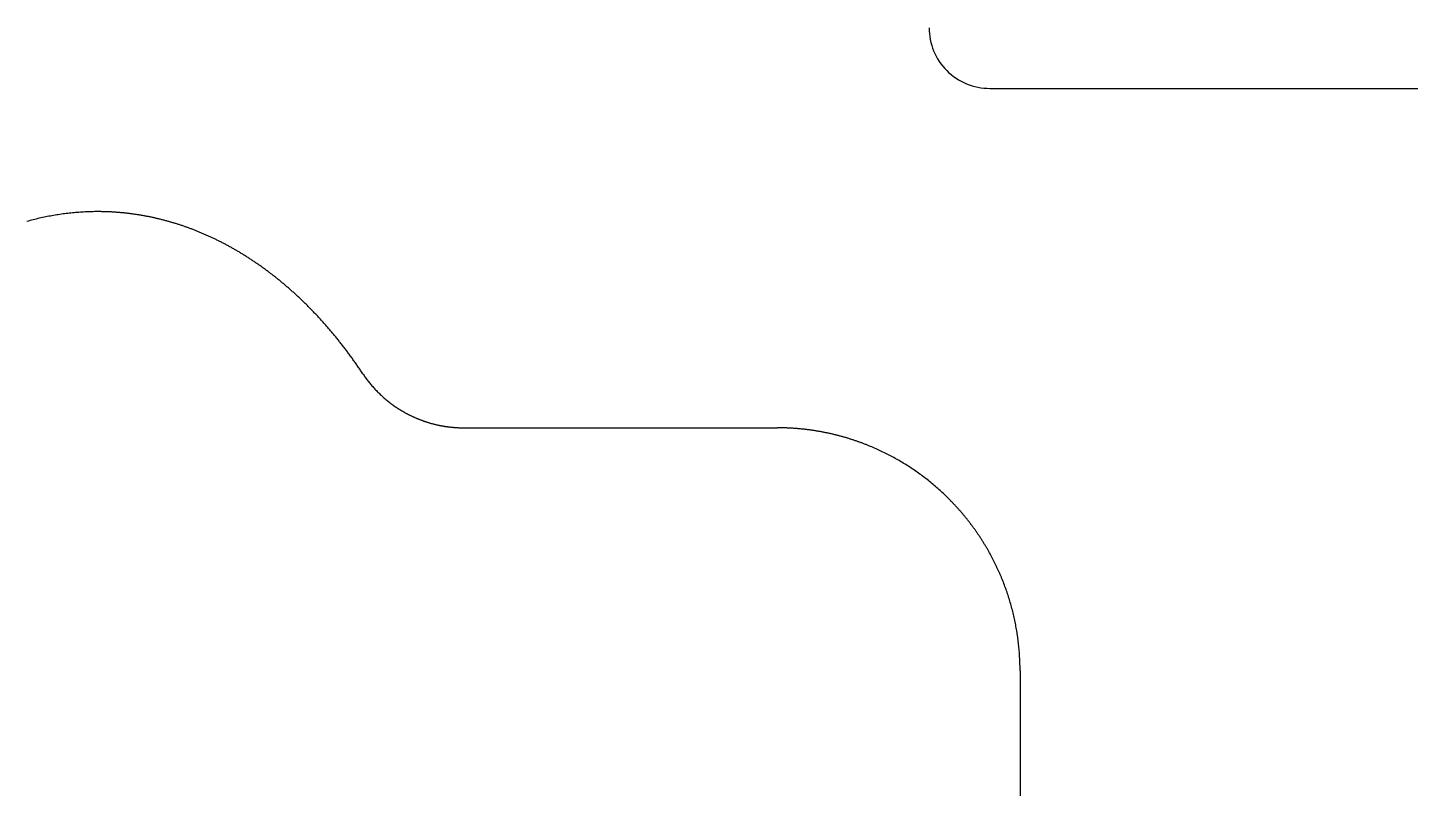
# Model space of a CAD drawing. Header units: millimetres. Extents: x -10 to 277, y -95 to 18.
# Drawn here: x 223.4 to 234.79, y -88.96 to -82.7 of the extents above; entities that cross this region are included whole.
import ezdxf

# ---------------------------------------------------------------- set-up
doc = ezdxf.new("R2010")
doc.units = ezdxf.units.MM
doc.header["$MEASUREMENT"] = 0
doc.layers.add('Edge.Cuts', color=53, linetype='CONTINUOUS')

msp = doc.modelspace()

# ---------------------------------------------------------------- linework, layer by layer
at = {"layer": 'Edge.Cuts', "linetype": 'Continuous'}
for p, q in [((231.325, -83.2), (244.925, -83.2)), ((223.403763, -84.292302), (223.39087, -84.29588)), ((223.416661, -84.288805), (223.403763, -84.292302)), ((223.429565, -84.285389), (223.416661, -84.288805)), ((223.442475, -84.282055), (223.429565, -84.285389)), ((223.45539, -84.278802), (223.442475, -84.282055)), ((223.46831, -84.275629), (223.45539, -84.278802)), ((223.481236, -84.272538), (223.46831, -84.275629)), ((223.494166, -84.269528), (223.481236, -84.272538)), ((223.507101, -84.266599), (223.494166, -84.269528)), ((223.520041, -84.26375), (223.507101, -84.266599)), ((223.532985, -84.260983), (223.520041, -84.26375)), ((223.545934, -84.258296), (223.532985, -84.260983)), ((223.558887, -84.25569), (223.545934, -84.258296)), ((223.571844, -84.253165), (223.558887, -84.25569)), ((223.584805, -84.25072), (223.571844, -84.253165)), ((223.597771, -84.248356), (223.584805, -84.25072)), ((223.61074, -84.246072), (223.597771, -84.248356)), ((223.623713, -84.243869), (223.61074, -84.246072)), ((223.636689, -84.241746), (223.623713, -84.243869)), ((223.649669, -84.239704), (223.636689, -84.241746)), ((223.662652, -84.237742), (223.649669, -84.239704)), ((223.675639, -84.23586), (223.662652, -84.237742)), ((223.688628, -84.234059), (223.675639, -84.23586)), ((223.701621, -84.232338), (223.688628, -84.234059)), ((223.714617, -84.230698), (223.701621, -84.232338)), ((223.727615, -84.229137), (223.714617, -84.230698)), ((223.740616, -84.227657), (223.727615, -84.229137)), ((223.75362, -84.226257), (223.740616, -84.227657)), ((223.766627, -84.224937), (223.75362, -84.226257)), ((223.779636, -84.223697), (223.766627, -84.224937)), ((223.792647, -84.222537), (223.779636, -84.223697)), ((223.80566, -84.221457), (223.792647, -84.222537)), ((223.818676, -84.220457), (223.80566, -84.221457)), ((223.831694, -84.219538), (223.818676, -84.220457)), ((223.844713, -84.218698), (223.831694, -84.219538)), ((223.857735, -84.217938), (223.844713, -84.218698)), ((223.870758, -84.217259), (223.857735, -84.217938)), ((223.883783, -84.216659), (223.870758, -84.217259)), ((223.89681, -84.216139), (223.883783, -84.216659)), ((223.909838, -84.2157), (223.89681, -84.216139)), ((223.922868, -84.21534), (223.909838, -84.2157)), ((223.935899, -84.21506), (223.922868, -84.21534)), ((223.948932, -84.21486), (223.935899, -84.21506)), ((223.961965, -84.21474), (223.948932, -84.21486)), ((223.975, -84.2147), (223.961965, -84.21474)), ((223.976457, -84.2147), (223.975, -84.2147)), ((223.982977, -84.214715), (223.976457, -84.2147)), ((223.989497, -84.214749), (223.982977, -84.214715)), ((223.996017, -84.214804), (223.989497, -84.214749)), ((224.002535, -84.214878), (223.996017, -84.214804)), ((224.009055, -84.214973), (224.002535, -84.214878)), ((224.015573, -84.215087), (224.009055, -84.214973)), ((224.022092, -84.215222), (224.015573, -84.215087)), ((224.028609, -84.215376), (224.022092, -84.215222)), ((224.035127, -84.215551), (224.028609, -84.215376)), ((224.041644, -84.215746), (224.035127, -84.215551)), ((224.048162, -84.21596), (224.041644, -84.215746)), ((224.054678, -84.216195), (224.048162, -84.21596)), ((224.061195, -84.216449), (224.054678, -84.216195)), ((224.06771, -84.216724), (224.061195, -84.216449)), ((224.074226, -84.217018), (224.06771, -84.216724)), ((224.080741, -84.217333), (224.074226, -84.217018)), ((224.087256, -84.217668), (224.080741, -84.217333)), ((224.09377, -84.218022), (224.087256, -84.217668)), ((224.100284, -84.218397), (224.09377, -84.218022)), ((224.106797, -84.218791), (224.100284, -84.218397)), ((224.11331, -84.219206), (224.106797, -84.218791)), ((224.119822, -84.219641), (224.11331, -84.219206)), ((224.126335, -84.220096), (224.119822, -84.219641)), ((224.132846, -84.22057), (224.126335, -84.220096)), ((224.139358, -84.221065), (224.132846, -84.22057)), ((224.145867, -84.22158), (224.139358, -84.221065)), ((224.152378, -84.222115), (224.145867, -84.22158)), ((224.158887, -84.222669), (224.152378, -84.222115)), ((224.165396, -84.223244), (224.158887, -84.222669)), ((224.171904, -84.223839), (224.165396, -84.223244)), ((224.178412, -84.224454), (224.171904, -84.223839)), ((224.184919, -84.225089), (224.178412, -84.224454)), ((224.191426, -84.225745), (224.184919, -84.225089)), ((224.197931, -84.22642), (224.191426, -84.225745)), ((224.204438, -84.227115), (224.197931, -84.22642)), ((224.210942, -84.22783), (224.204438, -84.227115)), ((224.217446, -84.228565), (224.210942, -84.22783)), ((224.223949, -84.229321), (224.217446, -84.228565)), ((224.230453, -84.230096), (224.223949, -84.229321)), ((224.236954, -84.230892), (224.230453, -84.230096)), ((224.243456, -84.231707), (224.236954, -84.230892)), ((224.249956, -84.232543), (224.243456, -84.231707)), ((224.256457, -84.233399), (224.249956, -84.232543)), ((224.262955, -84.234275), (224.256457, -84.233399)), ((224.269454, -84.235171), (224.262955, -84.234275)), ((224.275951, -84.236086), (224.269454, -84.235171)), ((224.282449, -84.237023), (224.275951, -84.236086)), ((224.288944, -84.237979), (224.282449, -84.237023)), ((224.295441, -84.238955), (224.288944, -84.237979)), ((224.301934, -84.239952), (224.295441, -84.238955)), ((224.308429, -84.240968), (224.301934, -84.239952)), ((224.314921, -84.242005), (224.308429, -84.240968)), ((224.321414, -84.243062), (224.314921, -84.242005)), ((224.327904, -84.244139), (224.321414, -84.243062)), ((224.334395, -84.245236), (224.327904, -84.244139)), ((224.340883, -84.246353), (224.334395, -84.245236)), ((224.347373, -84.247491), (224.340883, -84.246353)), ((224.353859, -84.248648), (224.347373, -84.247491)), ((224.360347, -84.249826), (224.353859, -84.248648)), ((224.366831, -84.251024), (224.360347, -84.249826)), ((224.373317, -84.252242), (224.366831, -84.251024)), ((224.3798, -84.25348), (224.373317, -84.252242)), ((224.386283, -84.254739), (224.3798, -84.25348)), ((224.392764, -84.256018), (224.386283, -84.254739)), ((224.399245, -84.257317), (224.392764, -84.256018)), ((224.405724, -84.258635), (224.399245, -84.257317)), ((224.412203, -84.259975), (224.405724, -84.258635)), ((224.41868, -84.261334), (224.412203, -84.259975)), ((224.425157, -84.262714), (224.41868, -84.261334)), ((224.431631, -84.264114), (224.425157, -84.262714)), ((224.438106, -84.265534), (224.431631, -84.264114)), ((224.444578, -84.266974), (224.438106, -84.265534)), ((224.451051, -84.268435), (224.444578, -84.266974)), ((224.45752, -84.269916), (224.451051, -84.268435)), ((224.463991, -84.271417), (224.45752, -84.269916)), ((224.470458, -84.272939), (224.463991, -84.271417)), ((224.476926, -84.274481), (224.470458, -84.272939)), ((224.48339, -84.276042), (224.476926, -84.274481)), ((224.489856, -84.277625), (224.48339, -84.276042)), ((224.496318, -84.279227), (224.489856, -84.277625)), ((224.502781, -84.28085), (224.496318, -84.279227)), ((224.50924, -84.282493), (224.502781, -84.28085)), ((224.5157, -84.284157), (224.50924, -84.282493)), ((224.522157, -84.285841), (224.5157, -84.284157)), ((224.528615, -84.287545), (224.522157, -84.285841)), ((224.535069, -84.289269), (224.528615, -84.287545)), ((224.541523, -84.291014), (224.535069, -84.289269)), ((224.547975, -84.292779), (224.541523, -84.291014)), ((224.554426, -84.294565), (224.547975, -84.292779)), ((224.560875, -84.296371), (224.554426, -84.294565)), ((224.567324, -84.298197), (224.560875, -84.296371)), ((224.573769, -84.300044), (224.567324, -84.298197)), ((224.580215, -84.301911), (224.573769, -84.300044)), ((224.586657, -84.303798), (224.580215, -84.301911)), ((224.5931, -84.305707), (224.586657, -84.303798)), ((224.599539, -84.307634), (224.5931, -84.305707)), ((224.605979, -84.309584), (224.599539, -84.307634)), ((224.612415, -84.311552), (224.605979, -84.309584)), ((224.618851, -84.313542), (224.612415, -84.311552)), ((224.625284, -84.315552), (224.618851, -84.313542)), ((224.631717, -84.317583), (224.625284, -84.315552)), ((224.638146, -84.319633), (224.631717, -84.317583)), ((224.644576, -84.321705), (224.638146, -84.319633)), ((224.651002, -84.323797), (224.644576, -84.321705)), ((224.657428, -84.325909), (224.651002, -84.323797)), ((224.663851, -84.328042), (224.657428, -84.325909)), ((224.670273, -84.330196), (224.663851, -84.328042)), ((224.676692, -84.332369), (224.670273, -84.330196)), ((224.683111, -84.334564), (224.676692, -84.332369)), ((224.689526, -84.336779), (224.683111, -84.334564)), ((224.695942, -84.339014), (224.689526, -84.336779)), ((224.702353, -84.34127), (224.695942, -84.339014)), ((224.708764, -84.343547), (224.702353, -84.34127)), ((224.715172, -84.345844), (224.708764, -84.343547)), ((224.72158, -84.348162), (224.715172, -84.345844)), ((224.727983, -84.3505), (224.72158, -84.348162)), ((224.734387, -84.352859), (224.727983, -84.3505)), ((224.740786, -84.355238), (224.734387, -84.352859)), ((224.747186, -84.357638), (224.740786, -84.355238)), ((224.753581, -84.360059), (224.747186, -84.357638)), ((224.759977, -84.3625), (224.753581, -84.360059)), ((224.766368, -84.364962), (224.759977, -84.3625)), ((224.772759, -84.367445), (224.766368, -84.364962)), ((224.779146, -84.369947), (224.772759, -84.367445)), ((224.785533, -84.372472), (224.779146, -84.369947)), ((224.791915, -84.375016), (224.785533, -84.372472)), ((224.798298, -84.377581), (224.791915, -84.375016)), ((224.804676, -84.380166), (224.798298, -84.377581)), ((224.811054, -84.382773), (224.804676, -84.380166)), ((224.817427, -84.3854), (224.811054, -84.382773)), ((224.823801, -84.388048), (224.817427, -84.3854)), ((224.830169, -84.390717), (224.823801, -84.388048)), ((224.836538, -84.393406), (224.830169, -84.390717)), ((224.842902, -84.396116), (224.836538, -84.393406)), ((224.849266, -84.398847), (224.842902, -84.396116)), ((224.855625, -84.401598), (224.849266, -84.398847)), ((224.861984, -84.404371), (224.855625, -84.401598)), ((224.868338, -84.407163), (224.861984, -84.404371)), ((224.874692, -84.409978), (224.868338, -84.407163)), ((224.881041, -84.412812), (224.874692, -84.409978)), ((224.88739, -84.415667), (224.881041, -84.412812)), ((224.893734, -84.418543), (224.88739, -84.415667)), ((224.900077, -84.42144), (224.893734, -84.418543)), ((224.906416, -84.424358), (224.900077, -84.42144)), ((224.912754, -84.427297), (224.906416, -84.424358)), ((224.919087, -84.430256), (224.912754, -84.427297)), ((224.92542, -84.433236), (224.919087, -84.430256)), ((224.931748, -84.436237), (224.92542, -84.433236)), ((224.938075, -84.439259), (224.931748, -84.436237)), ((224.944398, -84.442301), (224.938075, -84.439259)), ((224.950719, -84.445365), (224.944398, -84.442301)), ((224.957036, -84.448449), (224.950719, -84.445365)), ((224.963352, -84.451555), (224.957036, -84.448449)), ((224.969663, -84.454681), (224.963352, -84.451555)), ((224.975973, -84.457828), (224.969663, -84.454681)), ((224.982278, -84.460996), (224.975973, -84.457828)), ((224.988582, -84.464185), (224.982278, -84.460996)), ((224.994881, -84.467395), (224.988582, -84.464185)), ((225.001179, -84.470626), (224.994881, -84.467395)), ((225.007472, -84.473877), (225.001179, -84.470626)), ((225.013764, -84.47715), (225.007472, -84.473877)), ((225.02005, -84.480443), (225.013764, -84.47715)), ((225.026336, -84.483758), (225.02005, -84.480443)), ((225.032616, -84.487093), (225.026336, -84.483758)), ((225.038896, -84.49045), (225.032616, -84.487093)), ((225.045169, -84.493827), (225.038896, -84.49045)), ((225.051442, -84.497226), (225.045169, -84.493827)), ((225.057709, -84.500645), (225.051442, -84.497226)), ((225.063976, -84.504086), (225.057709, -84.500645)), ((225.070236, -84.507547), (225.063976, -84.504086)), ((225.076496, -84.51103), (225.070236, -84.507547)), ((225.082749, -84.514532), (225.076496, -84.51103)), ((225.089002, -84.518057), (225.082749, -84.514532)), ((225.095249, -84.521602), (225.089002, -84.518057)), ((225.101494, -84.525169), (225.095249, -84.521602)), ((225.107734, -84.528756), (225.101494, -84.525169)), ((225.113973, -84.532365), (225.107734, -84.528756)), ((225.120205, -84.535994), (225.113973, -84.532365)), ((225.126437, -84.539646), (225.120205, -84.535994)), ((225.132662, -84.543317), (225.126437, -84.539646)), ((225.138886, -84.54701), (225.132662, -84.543317)), ((225.145104, -84.550724), (225.138886, -84.54701)), ((225.15132, -84.554459), (225.145104, -84.550724)), ((225.157531, -84.558215), (225.15132, -84.554459)), ((225.16374, -84.561993), (225.157531, -84.558215)), ((225.169943, -84.56579), (225.16374, -84.561993)), ((225.176144, -84.56961), (225.169943, -84.56579)), ((225.182339, -84.57345), (225.176144, -84.56961)), ((225.188532, -84.577313), (225.182339, -84.57345)), ((225.194719, -84.581195), (225.188532, -84.577313)), ((225.200905, -84.585099), (225.194719, -84.581195)), ((225.207084, -84.589024), (225.200905, -84.585099)), ((225.213261, -84.592971), (225.207084, -84.589024)), ((225.219432, -84.596937), (225.213261, -84.592971)), ((225.225601, -84.600927), (225.219432, -84.596937)), ((225.231764, -84.604936), (225.225601, -84.600927)), ((225.237925, -84.608967), (225.231764, -84.604936)), ((225.244079, -84.613018), (225.237925, -84.608967)), ((225.250231, -84.617092), (225.244079, -84.613018)), ((225.256377, -84.621186), (225.250231, -84.617092)), ((225.262521, -84.625302), (225.256377, -84.621186)), ((225.268658, -84.629438), (225.262521, -84.625302)), ((225.274793, -84.633597), (225.268658, -84.629438)), ((225.280921, -84.637775), (225.274793, -84.633597)), ((225.287047, -84.641976), (225.280921, -84.637775)), ((225.293166, -84.646197), (225.287047, -84.641976)), ((225.299283, -84.650441), (225.293166, -84.646197)), ((225.305394, -84.654704), (225.299283, -84.650441)), ((225.311502, -84.65899), (225.305394, -84.654704)), ((225.317603, -84.663295), (225.311502, -84.65899)), ((225.323701, -84.667624), (225.317603, -84.663295)), ((225.329793, -84.671972), (225.323701, -84.667624)), ((225.335882, -84.676343), (225.329793, -84.671972)), ((225.341965, -84.680733), (225.335882, -84.676343)), ((225.348044, -84.685146), (225.341965, -84.680733)), ((225.354117, -84.68958), (225.348044, -84.685146)), ((225.360187, -84.694035), (225.354117, -84.68958)), ((225.36625, -84.698511), (225.360187, -84.694035)), ((225.37231, -84.703009), (225.36625, -84.698511)), ((225.378363, -84.707527), (225.37231, -84.703009)), ((225.384413, -84.712068), (225.378363, -84.707527)), ((225.390456, -84.716628), (225.384413, -84.712068)), ((225.396496, -84.721212), (225.390456, -84.716628)), ((225.402529, -84.725815), (225.396496, -84.721212)), ((225.408558, -84.730441), (225.402529, -84.725815)), ((225.414581, -84.735086), (225.408558, -84.730441)), ((225.4206, -84.739754), (225.414581, -84.735086)), ((225.426612, -84.744443), (225.4206, -84.739754)), ((225.432621, -84.749153), (225.426612, -84.744443)), ((225.438622, -84.753884), (225.432621, -84.749153)), ((225.444621, -84.758638), (225.438622, -84.753884)), ((225.450611, -84.763411), (225.444621, -84.758638)), ((225.456598, -84.768207), (225.450611, -84.763411)), ((225.462578, -84.773022), (225.456598, -84.768207)), ((225.468554, -84.777861), (225.462578, -84.773022)), ((225.474523, -84.782719), (225.468554, -84.777861)), ((225.480488, -84.7876), (225.474523, -84.782719)), ((225.486446, -84.792501), (225.480488, -84.7876)), ((225.4924, -84.797425), (225.486446, -84.792501)), ((225.498346, -84.802368), (225.4924, -84.797425)), ((225.504288, -84.807334), (225.498346, -84.802368)), ((225.510223, -84.81232), (225.504288, -84.807334)), ((225.516154, -84.817329), (225.510223, -84.81232)), ((225.522077, -84.822358), (225.516154, -84.817329)), ((225.527996, -84.827409), (225.522077, -84.822358)), ((225.533907, -84.83248), (225.527996, -84.827409)), ((225.539815, -84.837574), (225.533907, -84.83248)), ((225.545714, -84.842688), (225.539815, -84.837574)), ((225.551609, -84.847824), (225.545714, -84.842688)), ((225.557496, -84.85298), (225.551609, -84.847824)), ((225.563379, -84.858159), (225.557496, -84.85298)), ((225.569254, -84.863358), (225.563379, -84.858159)), ((225.575125, -84.868579), (225.569254, -84.863358)), ((225.580988, -84.87382), (225.575125, -84.868579)), ((225.586846, -84.879085), (225.580988, -84.87382)), ((225.592696, -84.884368), (225.586846, -84.879085)), ((225.598542, -84.889675), (225.592696, -84.884368)), ((225.604379, -84.895001), (225.598542, -84.889675)), ((225.610212, -84.90035), (225.604379, -84.895001)), ((225.616036, -84.905719), (225.610212, -84.90035)), ((225.621856, -84.911111), (225.616036, -84.905719)), ((225.627668, -84.916522), (225.621856, -84.911111)), ((225.633474, -84.921956), (225.627668, -84.916522)), ((225.639273, -84.92741), (225.633474, -84.921956)), ((225.645066, -84.932886), (225.639273, -84.92741)), ((225.650851, -84.938382), (225.645066, -84.932886)), ((225.656631, -84.943901), (225.650851, -84.938382)), ((225.662403, -84.94944), (225.656631, -84.943901)), ((225.668169, -84.955002), (225.662403, -84.94944)), ((225.673927, -84.960583), (225.668169, -84.955002)), ((225.67968, -84.966187), (225.673927, -84.960583)), ((225.685424, -84.97181), (225.67968, -84.966187)), ((225.691162, -84.977457), (225.685424, -84.97181)), ((225.696893, -84.983122), (225.691162, -84.977457)), ((225.702617, -84.988811), (225.696893, -84.983122)), ((225.708333, -84.99452), (225.702617, -84.988811)), ((225.714044, -85.000251), (225.708333, -84.99452)), ((225.719746, -85.006001), (225.714044, -85.000251)), ((225.725442, -85.011775), (225.719746, -85.006001)), ((225.731129, -85.017568), (225.725442, -85.011775)), ((225.736811, -85.023384), (225.731129, -85.017568)), ((225.742483, -85.029219), (225.736811, -85.023384)), ((225.74815, -85.035077), (225.742483, -85.029219)), ((225.753808, -85.040955), (225.74815, -85.035077)), ((225.75946, -85.046855), (225.753808, -85.040955)), ((225.765104, -85.052775), (225.75946, -85.046855)), ((225.770741, -85.058718), (225.765104, -85.052775)), ((225.776369, -85.06468), (225.770741, -85.058718)), ((225.78199, -85.070665), (225.776369, -85.06468)), ((225.787603, -85.076669), (225.78199, -85.070665)), ((225.79321, -85.082697), (225.787603, -85.076669)), ((225.798807, -85.088743), (225.79321, -85.082697)), ((225.804398, -85.094812), (225.798807, -85.088743)), ((225.80998, -85.100901), (225.804398, -85.094812)), ((225.815555, -85.107013), (225.80998, -85.100901)), ((225.821121, -85.113144), (225.815555, -85.107013)), ((225.826681, -85.119297), (225.821121, -85.113144)), ((225.832231, -85.12547), (225.826681, -85.119297)), ((225.837775, -85.131666), (225.832231, -85.12547)), ((225.843309, -85.137881), (225.837775, -85.131666)), ((225.848836, -85.144119), (225.843309, -85.137881)), ((225.854354, -85.150376), (225.848836, -85.144119)), ((225.859865, -85.156655), (225.854354, -85.150376)), ((225.865367, -85.162954), (225.859865, -85.156655)), ((225.870861, -85.169276), (225.865367, -85.162954)), ((225.876346, -85.175617), (225.870861, -85.169276)), ((225.881824, -85.181981), (225.876346, -85.175617)), ((225.887292, -85.188364), (225.881824, -85.181981)), ((225.892753, -85.194769), (225.887292, -85.188364)), ((225.898205, -85.201194), (225.892753, -85.194769)), ((225.903649, -85.207642), (225.898205, -85.201194)), ((225.909083, -85.214108), (225.903649, -85.207642)), ((225.91451, -85.220597), (225.909083, -85.214108)), ((225.919927, -85.227106), (225.91451, -85.220597)), ((225.925337, -85.233637), (225.919927, -85.227106)), ((225.930737, -85.240187), (225.925337, -85.233637)), ((225.936129, -85.24676), (225.930737, -85.240187)), ((225.941511, -85.253352), (225.936129, -85.24676)), ((225.946886, -85.259966), (225.941511, -85.253352)), ((225.95225, -85.2666), (225.946886, -85.259966)), ((225.957607, -85.273256), (225.95225, -85.2666)), ((225.962954, -85.279931), (225.957607, -85.273256)), ((225.968293, -85.286629), (225.962954, -85.279931)), ((225.973621, -85.293345), (225.968293, -85.286629)), ((225.978942, -85.300085), (225.973621, -85.293345)), ((225.984252, -85.306843), (225.978942, -85.300085)), ((225.989555, -85.313623), (225.984252, -85.306843)), ((225.994847, -85.320423), (225.989555, -85.313623)), ((226.000131, -85.327245), (225.994847, -85.320423)), ((226.005404, -85.334087), (226.000131, -85.327245)), ((226.01067, -85.34095), (226.005404, -85.334087)), ((226.015924, -85.347833), (226.01067, -85.34095)), ((226.021171, -85.354737), (226.015924, -85.347833)), ((226.026407, -85.361661), (226.021171, -85.354737)), ((226.031634, -85.368607), (226.026407, -85.361661)), ((226.036851, -85.375572), (226.031634, -85.368607)), ((226.04206, -85.38256), (226.036851, -85.375572)), ((226.047257, -85.389566), (226.04206, -85.38256)), ((226.052446, -85.396594), (226.047257, -85.389566)), ((226.057625, -85.403642), (226.052446, -85.396594)), ((226.062794, -85.410711), (226.057625, -85.403642)), ((226.067953, -85.4178), (226.062794, -85.410711)), ((226.073103, -85.42491), (226.067953, -85.4178)), ((226.078242, -85.43204), (226.073103, -85.42491)), ((226.083373, -85.439192), (226.078242, -85.43204)), ((226.088492, -85.446362), (226.083373, -85.439192)), ((226.093602, -85.453555), (226.088492, -85.446362)), ((226.098701, -85.460766), (226.093602, -85.453555)), ((226.103791, -85.467999), (226.098701, -85.460766)), ((226.108871, -85.475252), (226.103791, -85.467999)), ((226.11394, -85.482526), (226.108871, -85.475252)), ((226.118999, -85.489819), (226.11394, -85.482526)), ((226.124048, -85.497133), (226.118999, -85.489819)), ((226.129087, -85.504467), (226.124048, -85.497133)), ((226.134115, -85.511823), (226.129087, -85.504467)), ((226.139133, -85.519197), (226.134115, -85.511823)), ((226.144141, -85.526593), (226.139133, -85.519197)), ((226.149137, -85.534008), (226.144141, -85.526593)), ((226.154124, -85.541445), (226.149137, -85.534008)), ((226.1591, -85.5489), (226.154124, -85.541445)), ((226.1591, -85.5489), (226.164096, -85.55633)), ((226.164096, -85.55633), (226.169157, -85.563713)), ((226.169157, -85.563713), (226.174282, -85.571049)), ((226.174282, -85.571049), (226.179471, -85.578337)), ((226.179471, -85.578337), (226.184725, -85.585577)), ((226.184725, -85.585577), (226.190042, -85.592769)), ((226.190042, -85.592769), (226.195422, -85.599912)), ((226.195422, -85.599912), (226.200865, -85.607005)), ((226.200865, -85.607005), (226.206371, -85.614049)), ((226.206371, -85.614049), (226.211939, -85.621042)), ((226.211939, -85.621042), (226.217568, -85.627985)), ((226.217568, -85.627985), (226.223259, -85.634876)), ((226.223259, -85.634876), (226.229011, -85.641716)), ((226.229011, -85.641716), (226.234823, -85.648503)), ((226.234823, -85.648503), (226.240696, -85.655238)), ((226.240696, -85.655238), (226.246628, -85.66192)), ((226.246628, -85.66192), (226.25262, -85.668548)), ((226.25262, -85.668548), (226.258671, -85.675123)), ((226.258671, -85.675123), (226.26478, -85.681643)), ((226.26478, -85.681643), (226.270948, -85.688108)), ((226.270948, -85.688108), (226.277173, -85.694517)), ((226.277173, -85.694517), (226.283455, -85.700871)), ((226.283455, -85.700871), (226.289794, -85.707168)), ((226.289794, -85.707168), (226.296189, -85.713409)), ((226.296189, -85.713409), (226.30264, -85.719592)), ((226.30264, -85.719592), (226.309147, -85.725718)), ((226.309147, -85.725718), (226.315708, -85.731786)), ((226.315708, -85.731786), (226.322323, -85.737794)), ((226.322323, -85.737794), (226.328993, -85.743744)), ((226.328993, -85.743744), (226.335715, -85.749634)), ((226.335715, -85.749634), (226.342491, -85.755464)), ((226.342491, -85.755464), (226.349319, -85.761234)), ((226.349319, -85.761234), (226.356198, -85.766942)), ((226.356198, -85.766942), (226.363129, -85.772589)), ((226.363129, -85.772589), (226.37011, -85.778174)), ((226.37011, -85.778174), (226.377142, -85.783697)), ((226.377142, -85.783697), (226.384223, -85.789158)), ((226.384223, -85.789158), (226.391353, -85.794555)), ((226.391353, -85.794555), (226.398531, -85.799888)), ((226.398531, -85.799888), (226.405757, -85.805157)), ((226.405757, -85.805157), (226.413031, -85.810362)), ((226.413031, -85.810362), (226.420351, -85.815502)), ((226.420351, -85.815502), (226.427717, -85.820576)), ((226.427717, -85.820576), (226.435129, -85.825585)), ((226.435129, -85.825585), (226.442586, -85.830527)), ((226.442586, -85.830527), (226.450086, -85.835403)), ((226.450086, -85.835403), (226.457631, -85.840211)), ((226.457631, -85.840211), (226.465218, -85.844953)), ((226.465218, -85.844953), (226.472848, -85.849626)), ((226.472848, -85.849626), (226.48052, -85.854231)), ((226.48052, -85.854231), (226.488233, -85.858768)), ((226.488233, -85.858768), (226.495986, -85.863235)), ((226.495986, -85.863235), (226.503779, -85.867634)), ((226.503779, -85.867634), (226.511611, -85.871962)), ((226.511611, -85.871962), (226.519482, -85.87622)), ((226.519482, -85.87622), (226.523431, -85.878323)), ((226.523431, -85.878323), (226.52739, -85.880408)), ((226.52739, -85.880408), (226.531358, -85.882476)), ((226.531358, -85.882476), (226.535336, -85.884525)), ((226.535336, -85.884525), (226.539323, -85.886557)), ((226.539323, -85.886557), (226.543318, -85.888571)), ((226.543318, -85.888571), (226.547323, -85.890567)), ((226.547323, -85.890567), (226.551336, -85.892546)), ((226.551336, -85.892546), (226.555359, -85.894506)), ((226.555359, -85.894506), (226.55939, -85.896448)), ((226.55939, -85.896448), (226.563429, -85.898372)), ((226.563429, -85.898372), (226.567478, -85.900278)), ((226.567478, -85.900278), (226.571534, -85.902166)), ((226.571534, -85.902166), (226.575599, -85.904036)), ((226.575599, -85.904036), (226.579673, -85.905888)), ((226.579673, -85.905888), (226.583754, -85.907721)), ((226.583754, -85.907721), (226.587844, -85.909536)), ((226.587844, -85.909536), (226.591942, -85.911333)), ((226.591942, -85.911333), (226.596047, -85.913112)), ((226.596047, -85.913112), (226.600161, -85.914872)), ((226.600161, -85.914872), (226.604282, -85.916613)), ((226.604282, -85.916613), (226.608411, -85.918336)), ((226.608411, -85.918336), (226.612548, -85.920041)), ((226.612548, -85.920041), (226.616692, -85.921727)), ((226.616692, -85.921727), (226.620843, -85.923395)), ((226.620843, -85.923395), (226.625003, -85.925044)), ((226.625003, -85.925044), (226.629168, -85.926674)), ((226.629168, -85.926674), (226.633342, -85.928286)), ((226.633342, -85.928286), (226.637522, -85.929878)), ((226.637522, -85.929878), (226.64171, -85.931453)), ((226.64171, -85.931453), (226.645904, -85.933008)), ((226.645904, -85.933008), (226.650106, -85.934545)), ((226.650106, -85.934545), (226.654314, -85.936063)), ((226.654314, -85.936063), (226.658529, -85.937562)), ((226.658529, -85.937562), (226.66275, -85.939041)), ((226.66275, -85.939041), (226.666978, -85.940503)), ((226.666978, -85.940503), (226.671212, -85.941945)), ((226.671212, -85.941945), (226.675453, -85.943368)), ((226.675453, -85.943368), (226.679699, -85.944772)), ((226.679699, -85.944772), (226.683953, -85.946157)), ((226.683953, -85.946157), (226.688211, -85.947523)), ((226.688211, -85.947523), (226.692477, -85.94887)), ((226.692477, -85.94887), (226.696747, -85.950198)), ((226.696747, -85.950198), (226.701024, -85.951507)), ((226.701024, -85.951507), (226.705306, -85.952797)), ((226.705306, -85.952797), (226.709595, -85.954067)), ((226.709595, -85.954067), (226.713888, -85.955318)), ((226.713888, -85.955318), (226.718188, -85.95655)), ((226.718188, -85.95655), (226.722492, -85.957763)), ((226.722492, -85.957763), (226.726802, -85.958956)), ((226.726802, -85.958956), (226.731117, -85.96013)), ((226.731117, -85.96013), (226.735438, -85.961285)), ((226.735438, -85.961285), (226.739762, -85.96242)), ((226.739762, -85.96242), (226.744093, -85.963536)), ((226.744093, -85.963536), (226.748428, -85.964632)), ((226.748428, -85.964632), (226.752768, -85.96571)), ((226.752768, -85.96571), (226.757112, -85.966767)), ((226.757112, -85.966767), (226.761462, -85.967805)), ((226.761462, -85.967805), (226.765816, -85.968824)), ((226.765816, -85.968824), (226.770175, -85.969823)), ((226.770175, -85.969823), (226.774537, -85.970803)), ((226.774537, -85.970803), (226.778905, -85.971763)), ((226.778905, -85.971763), (226.783275, -85.972704)), ((226.783275, -85.972704), (226.787651, -85.973625)), ((226.787651, -85.973625), (226.79203, -85.974526)), ((226.79203, -85.974526), (226.796414, -85.975408)), ((226.796414, -85.975408), (226.800801, -85.97627)), ((226.800801, -85.97627), (226.805193, -85.977113)), ((226.805193, -85.977113), (226.809587, -85.977935)), ((226.809587, -85.977935), (226.813987, -85.978739)), ((226.813987, -85.978739), (226.818388, -85.979522)), ((226.818388, -85.979522), (226.822795, -85.980286)), ((226.822795, -85.980286), (226.827203, -85.98103)), ((226.827203, -85.98103), (226.831616, -85.981754)), ((226.831616, -85.981754), (226.836031, -85.982459)), ((226.836031, -85.982459), (226.840451, -85.983144)), ((226.840451, -85.983144), (226.844872, -85.983809)), ((226.844872, -85.983809), (226.849298, -85.984454)), ((226.849298, -85.984454), (226.853725, -85.985079)), ((226.853725, -85.985079), (226.858157, -85.985685)), ((226.858157, -85.985685), (226.86259, -85.986271)), ((226.86259, -85.986271), (226.867027, -85.986837)), ((226.867027, -85.986837), (226.871465, -85.987383)), ((226.871465, -85.987383), (226.875908, -85.98791)), ((226.875908, -85.98791), (226.880351, -85.988416)), ((226.880351, -85.988416), (226.884798, -85.988903)), ((226.884798, -85.988903), (226.889246, -85.989369)), ((226.889246, -85.989369), (226.893698, -85.989816)), ((226.893698, -85.989816), (226.89815, -85.990243)), ((226.89815, -85.990243), (226.902607, -85.99065)), ((226.902607, -85.99065), (226.907063, -85.991037)), ((226.907063, -85.991037), (226.911523, -85.991404)), ((226.911523, -85.991404), (226.915984, -85.991752)), ((226.915984, -85.991752), (226.920448, -85.992079)), ((226.920448, -85.992079), (226.924912, -85.992386)), ((226.924912, -85.992386), (226.929379, -85.992674)), ((226.929379, -85.992674), (226.933846, -85.992941)), ((226.933846, -85.992941), (226.938317, -85.993189)), ((226.938317, -85.993189), (226.942787, -85.993416)), ((226.942787, -85.993416), (226.94726, -85.993624)), ((226.94726, -85.993624), (226.951733, -85.993811)), ((226.951733, -85.993811), (226.956209, -85.993979)), ((226.956209, -85.993979), (226.960684, -85.994127)), ((226.960684, -85.994127), (226.965162, -85.994254)), ((226.965162, -85.994254), (226.96964, -85.994362)), ((226.96964, -85.994362), (226.97412, -85.994449)), ((226.97412, -85.994449), (226.978599, -85.994517)), ((226.978599, -85.994517), (226.983081, -85.994565)), ((226.983081, -85.994565), (226.9915, -85.9946)), ((226.9915, -85.9946), (229.575, -85.9946)), ((229.577309, -85.994601), (229.575, -85.9946)), ((229.58364, -85.994619), (229.577309, -85.994601)), ((229.589969, -85.994656), (229.58364, -85.994619)), ((229.596299, -85.994713), (229.589969, -85.994656)), ((229.602627, -85.994791), (229.596299, -85.994713)), ((229.608957, -85.994888), (229.602627, -85.994791)), ((229.615284, -85.995005), (229.608957, -85.994888)), ((229.621612, -85.995143), (229.615284, -85.995005)), ((229.627937, -85.9953), (229.621612, -85.995143)), ((229.634264, -85.995477), (229.627937, -85.9953)), ((229.640588, -85.995675), (229.634264, -85.995477)), ((229.646912, -85.995892), (229.640588, -85.995675)), ((229.653235, -85.996129), (229.646912, -85.995892)), ((229.659557, -85.996387), (229.653235, -85.996129)), ((229.665877, -85.996664), (229.659557, -85.996387)), ((229.672198, -85.996961), (229.665877, -85.996664)), ((229.678516, -85.997278), (229.672198, -85.996961)), ((229.684834, -85.997616), (229.678516, -85.997278)), ((229.69115, -85.997973), (229.684834, -85.997616)), ((229.697465, -85.99835), (229.69115, -85.997973)), ((229.703778, -85.998747), (229.697465, -85.99835)), ((229.710091, -85.999164), (229.703778, -85.998747)), ((229.7164, -85.999601), (229.710091, -85.999164)), ((229.72271, -86.000058), (229.7164, -85.999601)), ((229.729017, -86.000535), (229.72271, -86.000058)), ((229.735323, -86.001032), (229.729017, -86.000535)), ((229.741627, -86.001549), (229.735323, -86.001032)), ((229.74793, -86.002085), (229.741627, -86.001549)), ((229.754229, -86.002642), (229.74793, -86.002085)), ((229.760528, -86.003219), (229.754229, -86.002642)), ((229.766824, -86.003815), (229.760528, -86.003219)), ((229.773119, -86.004431), (229.766824, -86.003815)), ((229.779411, -86.005068), (229.773119, -86.004431)), ((229.785702, -86.005724), (229.779411, -86.005068)), ((229.79199, -86.0064), (229.785702, -86.005724)), ((229.798276, -86.007096), (229.79199, -86.0064)), ((229.804559, -86.007812), (229.798276, -86.007096)), ((229.810841, -86.008547), (229.804559, -86.007812)), ((229.81712, -86.009303), (229.810841, -86.008547)), ((229.823397, -86.010078), (229.81712, -86.009303)), ((229.82967, -86.010874), (229.823397, -86.010078)), ((229.835942, -86.011689), (229.82967, -86.010874)), ((229.84221, -86.012524), (229.835942, -86.011689)), ((229.848477, -86.013379), (229.84221, -86.012524)), ((229.854739, -86.014253), (229.848477, -86.013379)), ((229.861, -86.015148), (229.854739, -86.014253)), ((229.867257, -86.016062), (229.861, -86.015148)), ((229.873512, -86.016996), (229.867257, -86.016062)), ((229.879764, -86.017949), (229.873512, -86.016996)), ((229.886013, -86.018923), (229.879764, -86.017949)), ((229.892258, -86.019916), (229.886013, -86.018923)), ((229.8985, -86.020929), (229.892258, -86.019916)), ((229.904739, -86.021962), (229.8985, -86.020929)), ((229.910975, -86.023015), (229.904739, -86.021962)), ((229.917207, -86.024087), (229.910975, -86.023015)), ((229.923436, -86.025179), (229.917207, -86.024087)), ((229.929661, -86.026291), (229.923436, -86.025179)), ((229.935884, -86.027422), (229.929661, -86.026291)), ((229.942102, -86.028573), (229.935884, -86.027422)), ((229.948317, -86.029744), (229.942102, -86.028573)), ((229.954528, -86.030934), (229.948317, -86.029744)), ((229.960735, -86.032144), (229.954528, -86.030934)), ((229.966938, -86.033374), (229.960735, -86.032144)), ((229.973138, -86.034623), (229.966938, -86.033374)), ((229.979333, -86.035892), (229.973138, -86.034623)), ((229.985525, -86.037181), (229.979333, -86.035892)), ((229.991712, -86.038489), (229.985525, -86.037181)), ((229.997896, -86.039816), (229.991712, -86.038489)), ((230.004075, -86.041164), (229.997896, -86.039816)), ((230.01025, -86.04253), (230.004075, -86.041164)), ((230.01642, -86.043917), (230.01025, -86.04253)), ((230.022587, -86.045323), (230.01642, -86.043917)), ((230.028748, -86.046748), (230.022587, -86.045323)), ((230.034906, -86.048193), (230.028748, -86.046748)), ((230.041058, -86.049657), (230.034906, -86.048193)), ((230.047207, -86.051141), (230.041058, -86.049657)), ((230.05335, -86.052644), (230.047207, -86.051141)), ((230.059489, -86.054167), (230.05335, -86.052644)), ((230.065622, -86.055709), (230.059489, -86.054167)), ((230.071751, -86.05727), (230.065622, -86.055709)), ((230.077875, -86.058851), (230.071751, -86.05727)), ((230.083995, -86.060451), (230.077875, -86.058851)), ((230.090108, -86.062071), (230.083995, -86.060451)), ((230.096217, -86.06371), (230.090108, -86.062071)), ((230.102321, -86.065368), (230.096217, -86.06371)), ((230.10842, -86.067046), (230.102321, -86.065368)), ((230.114512, -86.068742), (230.10842, -86.067046)), ((230.1206, -86.070459), (230.114512, -86.068742)), ((230.126683, -86.072194), (230.1206, -86.070459)), ((230.13276, -86.073949), (230.126683, -86.072194)), ((230.138831, -86.075722), (230.13276, -86.073949)), ((230.144897, -86.077515), (230.138831, -86.075722)), ((230.150957, -86.079328), (230.144897, -86.077515)), ((230.157011, -86.081159), (230.150957, -86.079328)), ((230.16306, -86.08301), (230.157011, -86.081159)), ((230.169103, -86.084879), (230.16306, -86.08301)), ((230.175139, -86.086768), (230.169103, -86.084879)), ((230.18117, -86.088676), (230.175139, -86.086768)), ((230.187195, -86.090603), (230.18117, -86.088676)), ((230.193214, -86.092549), (230.187195, -86.090603)), ((230.199226, -86.094514), (230.193214, -86.092549)), ((230.205232, -86.096498), (230.199226, -86.094514)), ((230.211232, -86.098501), (230.205232, -86.096498)), ((230.217226, -86.100523), (230.211232, -86.098501)), ((230.223213, -86.102564), (230.217226, -86.100523)), ((230.229194, -86.104624), (230.223213, -86.102564)), ((230.235168, -86.106702), (230.229194, -86.104624)), ((230.241136, -86.1088), (230.235168, -86.106702)), ((230.247097, -86.110916), (230.241136, -86.1088)), ((230.253052, -86.113052), (230.247097, -86.110916)), ((230.258999, -86.115206), (230.253052, -86.113052)), ((230.26494, -86.117379), (230.258999, -86.115206)), ((230.270874, -86.119571), (230.26494, -86.117379)), ((230.276801, -86.121781), (230.270874, -86.119571)), ((230.282721, -86.12401), (230.276801, -86.121781)), ((230.288633, -86.126258), (230.282721, -86.12401)), ((230.294539, -86.128525), (230.288633, -86.126258)), ((230.300438, -86.13081), (230.294539, -86.128525)), ((230.306329, -86.133114), (230.300438, -86.13081)), ((230.312213, -86.135437), (230.306329, -86.133114)), ((230.318089, -86.137778), (230.312213, -86.135437)), ((230.323958, -86.140138), (230.318089, -86.137778)), ((230.32982, -86.142516), (230.323958, -86.140138)), ((230.335674, -86.144913), (230.32982, -86.142516)), ((230.34152, -86.147328), (230.335674, -86.144913)), ((230.35319, -86.152214), (230.34152, -86.147328)), ((230.364829, -86.157173), (230.35319, -86.152214)), ((230.376436, -86.162206), (230.364829, -86.157173)), ((230.38801, -86.167313), (230.376436, -86.162206)), ((230.399552, -86.172492), (230.38801, -86.167313)), ((230.411061, -86.177744), (230.399552, -86.172492)), ((230.422537, -86.183069), (230.411061, -86.177744)), ((230.433978, -86.188466), (230.422537, -86.183069)), ((230.445385, -86.193935), (230.433978, -86.188466)), ((230.456757, -86.199476), (230.445385, -86.193935)), ((230.468093, -86.205089), (230.456757, -86.199476)), ((230.479394, -86.210774), (230.468093, -86.205089)), ((230.490658, -86.216529), (230.479394, -86.210774)), ((230.501885, -86.222356), (230.490658, -86.216529)), ((230.513075, -86.228253), (230.501885, -86.222356)), ((230.524228, -86.234221), (230.513075, -86.228253)), ((230.535342, -86.24026), (230.524228, -86.234221)), ((230.546417, -86.246368), (230.535342, -86.24026)), ((230.557454, -86.252546), (230.546417, -86.246368)), ((230.568451, -86.258794), (230.557454, -86.252546)), ((230.579408, -86.26511), (230.568451, -86.258794)), ((230.590324, -86.271496), (230.579408, -86.26511)), ((230.6012, -86.277951), (230.590324, -86.271496)), ((230.612034, -86.284474), (230.6012, -86.277951)), ((230.622827, -86.291066), (230.612034, -86.284474)), ((230.633578, -86.297725), (230.622827, -86.291066)), ((230.644286, -86.304452), (230.633578, -86.297725)), ((230.654951, -86.311247), (230.644286, -86.304452)), ((230.665572, -86.318109), (230.654951, -86.311247)), ((230.67615, -86.325037), (230.665572, -86.318109)), ((230.686684, -86.332033), (230.67615, -86.325037)), ((230.697173, -86.339094), (230.686684, -86.332033)), ((230.707617, -86.346222), (230.697173, -86.339094)), ((230.718016, -86.353416), (230.707617, -86.346222)), ((230.728368, -86.360675), (230.718016, -86.353416)), ((230.738675, -86.367999), (230.728368, -86.360675)), ((230.748935, -86.375389), (230.738675, -86.367999)), ((230.759148, -86.382843), (230.748935, -86.375389)), ((230.769313, -86.390361), (230.759148, -86.382843)), ((230.779431, -86.397944), (230.769313, -86.390361)), ((230.7895, -86.40559), (230.779431, -86.397944)), ((230.799521, -86.4133), (230.7895, -86.40559)), ((230.809493, -86.421074), (230.799521, -86.4133)), ((230.819416, -86.42891), (230.809493, -86.421074)), ((230.829289, -86.436809), (230.819416, -86.42891)), ((230.839113, -86.44477), (230.829289, -86.436809)), ((230.848885, -86.452794), (230.839113, -86.44477)), ((230.858607, -86.460879), (230.848885, -86.452794)), ((230.868278, -86.469026), (230.858607, -86.460879)), ((230.877898, -86.477234), (230.868278, -86.469026)), ((230.887466, -86.485503), (230.877898, -86.477234)), ((230.896982, -86.493832), (230.887466, -86.485503)), ((230.906445, -86.502222), (230.896982, -86.493832)), ((230.915855, -86.510672), (230.906445, -86.502222)), ((230.925213, -86.519182), (230.915855, -86.510672)), ((230.934517, -86.527751), (230.925213, -86.519182)), ((230.943767, -86.53638), (230.934517, -86.527751)), ((230.952963, -86.545067), (230.943767, -86.53638)), ((230.962104, -86.553813), (230.952963, -86.545067)), ((230.971191, -86.562618), (230.962104, -86.553813)), ((230.980223, -86.57148), (230.971191, -86.562618)), ((230.9892, -86.5804), (230.980223, -86.57148)), ((230.990831, -86.582033), (230.9892, -86.5804)), ((230.995296, -86.586523), (230.990831, -86.582033)), ((230.999746, -86.591025), (230.995296, -86.586523)), ((231.004182, -86.595542), (230.999746, -86.591025)), ((231.008602, -86.600072), (231.004182, -86.595542)), ((231.013009, -86.604616), (231.008602, -86.600072)), ((231.0174, -86.609174), (231.013009, -86.604616)), ((231.021778, -86.613746), (231.0174, -86.609174)), ((231.02614, -86.61833), (231.021778, -86.613746)), ((231.030489, -86.622929), (231.02614, -86.61833)), ((231.034821, -86.627541), (231.030489, -86.622929)), ((231.03914, -86.632167), (231.034821, -86.627541)), ((231.043443, -86.636806), (231.03914, -86.632167)), ((231.047733, -86.641459), (231.043443, -86.636806)), ((231.052006, -86.646125), (231.047733, -86.641459)), ((231.056265, -86.650804), (231.052006, -86.646125)), ((231.060509, -86.655496), (231.056265, -86.650804)), ((231.064738, -86.660203), (231.060509, -86.655496)), ((231.068952, -86.664922), (231.064738, -86.660203)), ((231.073151, -86.669654), (231.068952, -86.664922)), ((231.077335, -86.674399), (231.073151, -86.669654)), ((231.081504, -86.679158), (231.077335, -86.674399)), ((231.085657, -86.683929), (231.081504, -86.679158)), ((231.089796, -86.688714), (231.085657, -86.683929)), ((231.093918, -86.693511), (231.089796, -86.688714)), ((231.098027, -86.698322), (231.093918, -86.693511)), ((231.102119, -86.703145), (231.098027, -86.698322)), ((231.106196, -86.707982), (231.102119, -86.703145)), ((231.110258, -86.71283), (231.106196, -86.707982)), ((231.114304, -86.717693), (231.110258, -86.71283)), ((231.118335, -86.722566), (231.114304, -86.717693)), ((231.122351, -86.727454), (231.118335, -86.722566)), ((231.12635, -86.732353), (231.122351, -86.727454)), ((231.130335, -86.737266), (231.12635, -86.732353)), ((231.134303, -86.74219), (231.130335, -86.737266)), ((231.138256, -86.747128), (231.134303, -86.74219)), ((231.142193, -86.752077), (231.138256, -86.747128)), ((231.146115, -86.75704), (231.142193, -86.752077)), ((231.150021, -86.762014), (231.146115, -86.75704)), ((231.153911, -86.767001), (231.150021, -86.762014)), ((231.157785, -86.771999), (231.153911, -86.767001)), ((231.161644, -86.777011), (231.157785, -86.771999)), ((231.165486, -86.782034), (231.161644, -86.777011)), ((231.169313, -86.787069), (231.165486, -86.782034)), ((231.173123, -86.792116), (231.169313, -86.787069)), ((231.176918, -86.797176), (231.173123, -86.792116)), ((231.180696, -86.802247), (231.176918, -86.797176)), ((231.184459, -86.807331), (231.180696, -86.802247)), ((231.188205, -86.812426), (231.184459, -86.807331)), ((231.191936, -86.817533), (231.188205, -86.812426)), ((231.19565, -86.822652), (231.191936, -86.817533)), ((231.199348, -86.827783), (231.19565, -86.822652)), ((231.203029, -86.832924), (231.199348, -86.827783)), ((231.206695, -86.838079), (231.203029, -86.832924)), ((231.210343, -86.843244), (231.206695, -86.838079)), ((231.213976, -86.848421), (231.210343, -86.843244)), ((231.217592, -86.853609), (231.213976, -86.848421)), ((231.221192, -86.858809), (231.217592, -86.853609)), ((231.224775, -86.86402), (231.221192, -86.858809)), ((231.228343, -86.869243), (231.224775, -86.86402)), ((231.231893, -86.874476), (231.228343, -86.869243)), ((231.235427, -86.879721), (231.231893, -86.874476)), ((231.238944, -86.884977), (231.235427, -86.879721)), ((231.242444, -86.890245), (231.238944, -86.884977)), ((231.245928, -86.895523), (231.242444, -86.890245)), ((231.249396, -86.900813), (231.245928, -86.895523)), ((231.252846, -86.906113), (231.249396, -86.900813)), ((231.25628, -86.911424), (231.252846, -86.906113)), ((231.259696, -86.916746), (231.25628, -86.911424)), ((231.263097, -86.922079), (231.259696, -86.916746)), ((231.26648, -86.927422), (231.263097, -86.922079)), ((231.269846, -86.932777), (231.26648, -86.927422)), ((231.273195, -86.938142), (231.269846, -86.932777)), ((231.276528, -86.943518), (231.273195, -86.938142)), ((231.279843, -86.948904), (231.276528, -86.943518)), ((231.283142, -86.954301), (231.279843, -86.948904)), ((231.286423, -86.959707), (231.283142, -86.954301)), ((231.289687, -86.965125), (231.286423, -86.959707)), ((231.292934, -86.970553), (231.289687, -86.965125)), ((231.296164, -86.975991), (231.292934, -86.970553)), ((231.299376, -86.981439), (231.296164, -86.975991)), ((231.302572, -86.986898), (231.299376, -86.981439)), ((231.30575, -86.992366), (231.302572, -86.986898)), ((231.308911, -86.997845), (231.30575, -86.992366)), ((231.312055, -87.003333), (231.308911, -86.997845)), ((231.315181, -87.008832), (231.312055, -87.003333)), ((231.31829, -87.01434), (231.315181, -87.008832)), ((231.321381, -87.019859), (231.31829, -87.01434)), ((231.324455, -87.025387), (231.321381, -87.019859)), ((231.327512, -87.030925), (231.324455, -87.025387)), ((231.33055, -87.036472), (231.327512, -87.030925)), ((231.333572, -87.042029), (231.33055, -87.036472)), ((231.336576, -87.047596), (231.333572, -87.042029)), ((231.339562, -87.053172), (231.336576, -87.047596)), ((231.34253, -87.058757), (231.339562, -87.053172)), ((231.345482, -87.064353), (231.34253, -87.058757)), ((231.348415, -87.069957), (231.345482, -87.064353)), ((231.35133, -87.07557), (231.348415, -87.069957)), ((231.354228, -87.081193), (231.35133, -87.07557)), ((231.357108, -87.086825), (231.354228, -87.081193)), ((231.35997, -87.092466), (231.357108, -87.086825)), ((231.362815, -87.098116), (231.35997, -87.092466)), ((231.365641, -87.103775), (231.362815, -87.098116)), ((231.36845, -87.109443), (231.365641, -87.103775)), ((231.37124, -87.11512), (231.36845, -87.109443)), ((231.374013, -87.120806), (231.37124, -87.11512)), ((231.376767, -87.1265), (231.374013, -87.120806)), ((231.379504, -87.132203), (231.376767, -87.1265)), ((231.382223, -87.137915), (231.379504, -87.132203)), ((231.384923, -87.143635), (231.382223, -87.137915)), ((231.387606, -87.149364), (231.384923, -87.143635)), ((231.39027, -87.155101), (231.387606, -87.149364)), ((231.392916, -87.160847), (231.39027, -87.155101)), ((231.395544, -87.166601), (231.392916, -87.160847)), ((231.398154, -87.172363), (231.395544, -87.166601)), ((231.400746, -87.178134), (231.398154, -87.172363)), ((231.403319, -87.183912), (231.400746, -87.178134)), ((231.405874, -87.189699), (231.403319, -87.183912)), ((231.408411, -87.195494), (231.405874, -87.189699)), ((231.410929, -87.201297), (231.408411, -87.195494)), ((231.413429, -87.207108), (231.410929, -87.201297)), ((231.415911, -87.212926), (231.413429, -87.207108)), ((231.418374, -87.218753), (231.415911, -87.212926)), ((231.420819, -87.224587), (231.418374, -87.218753)), ((231.423245, -87.230429), (231.420819, -87.224587)), ((231.428042, -87.242135), (231.423245, -87.230429)), ((231.432765, -87.253872), (231.428042, -87.242135)), ((231.437414, -87.265638), (231.432765, -87.253872)), ((231.441988, -87.277433), (231.437414, -87.265638)), ((231.446487, -87.289256), (231.441988, -87.277433)), ((231.450912, -87.301108), (231.446487, -87.289256)), ((231.455261, -87.312987), (231.450912, -87.301108)), ((231.459535, -87.324894), (231.455261, -87.312987)), ((231.463734, -87.336827), (231.459535, -87.324894)), ((231.467857, -87.348786), (231.463734, -87.336827)), ((231.471904, -87.360771), (231.467857, -87.348786)), ((231.475875, -87.372781), (231.471904, -87.360771)), ((231.479771, -87.384815), (231.475875, -87.372781)), ((231.48359, -87.396874), (231.479771, -87.384815)), ((231.487332, -87.408956), (231.48359, -87.396874)), ((231.490998, -87.421062), (231.487332, -87.408956)), ((231.494587, -87.43319), (231.490998, -87.421062)), ((231.4981, -87.445341), (231.494587, -87.43319)), ((231.501535, -87.457513), (231.4981, -87.445341)), ((231.504894, -87.469706), (231.501535, -87.457513)), ((231.508175, -87.48192), (231.504894, -87.469706)), ((231.511379, -87.494154), (231.508175, -87.48192)), ((231.514505, -87.506409), (231.511379, -87.494154)), ((231.517553, -87.518682), (231.514505, -87.506409)), ((231.520524, -87.530974), (231.517553, -87.518682)), ((231.523417, -87.543284), (231.520524, -87.530974)), ((231.526232, -87.555612), (231.523417, -87.543284)), ((231.528969, -87.567958), (231.526232, -87.555612)), ((231.531628, -87.58032), (231.528969, -87.567958)), ((231.534208, -87.592698), (231.531628, -87.58032)), ((231.53671, -87.605093), (231.534208, -87.592698)), ((231.539134, -87.617502), (231.53671, -87.605093)), ((231.541479, -87.629927), (231.539134, -87.617502)), ((231.543745, -87.642366), (231.541479, -87.629927)), ((231.545933, -87.654819), (231.543745, -87.642366)), ((231.548041, -87.667285), (231.545933, -87.654819)), ((231.550071, -87.679764), (231.548041, -87.667285)), ((231.552022, -87.692256), (231.550071, -87.679764)), ((231.553894, -87.70476), (231.552022, -87.692256)), ((231.555686, -87.717275), (231.553894, -87.70476)), ((231.5574, -87.729802), (231.555686, -87.717275)), ((231.559034, -87.742339), (231.5574, -87.729802)), ((231.560589, -87.754886), (231.559034, -87.742339)), ((231.562064, -87.767443), (231.560589, -87.754886)), ((231.56346, -87.780008), (231.562064, -87.767443)), ((231.564777, -87.792583), (231.56346, -87.780008)), ((231.566014, -87.805166), (231.564777, -87.792583)), ((231.567171, -87.817757), (231.566014, -87.805166)), ((231.568249, -87.830355), (231.567171, -87.817757)), ((231.569247, -87.84296), (231.568249, -87.830355)), ((231.570166, -87.855572), (231.569247, -87.84296)), ((231.571004, -87.86819), (231.570166, -87.855572)), ((231.571763, -87.880813), (231.571004, -87.86819)), ((231.572442, -87.893441), (231.571763, -87.880813)), ((231.573042, -87.906074), (231.572442, -87.893441)), ((231.573561, -87.918711), (231.573042, -87.906074)), ((231.574001, -87.931352), (231.573561, -87.918711)), ((231.57436, -87.943997), (231.574001, -87.931352)), ((231.57464, -87.956644), (231.57436, -87.943997)), ((231.57484, -87.969294), (231.57464, -87.956644)), ((231.57496, -87.981946), (231.57484, -87.969294)), ((231.575, -87.9946), (231.57496, -87.981946)), ((231.575, -87.9946), (231.575, -93.226))]:
    msp.add_line(p, q, dxfattribs=at)
at = {"layer": 'Edge.Cuts'}
msp.add_arc((231.325022, -82.700041), 0.499959, 179.9953019, 269.9974788, dxfattribs=at)

doc.saveas('drawing.dxf')
